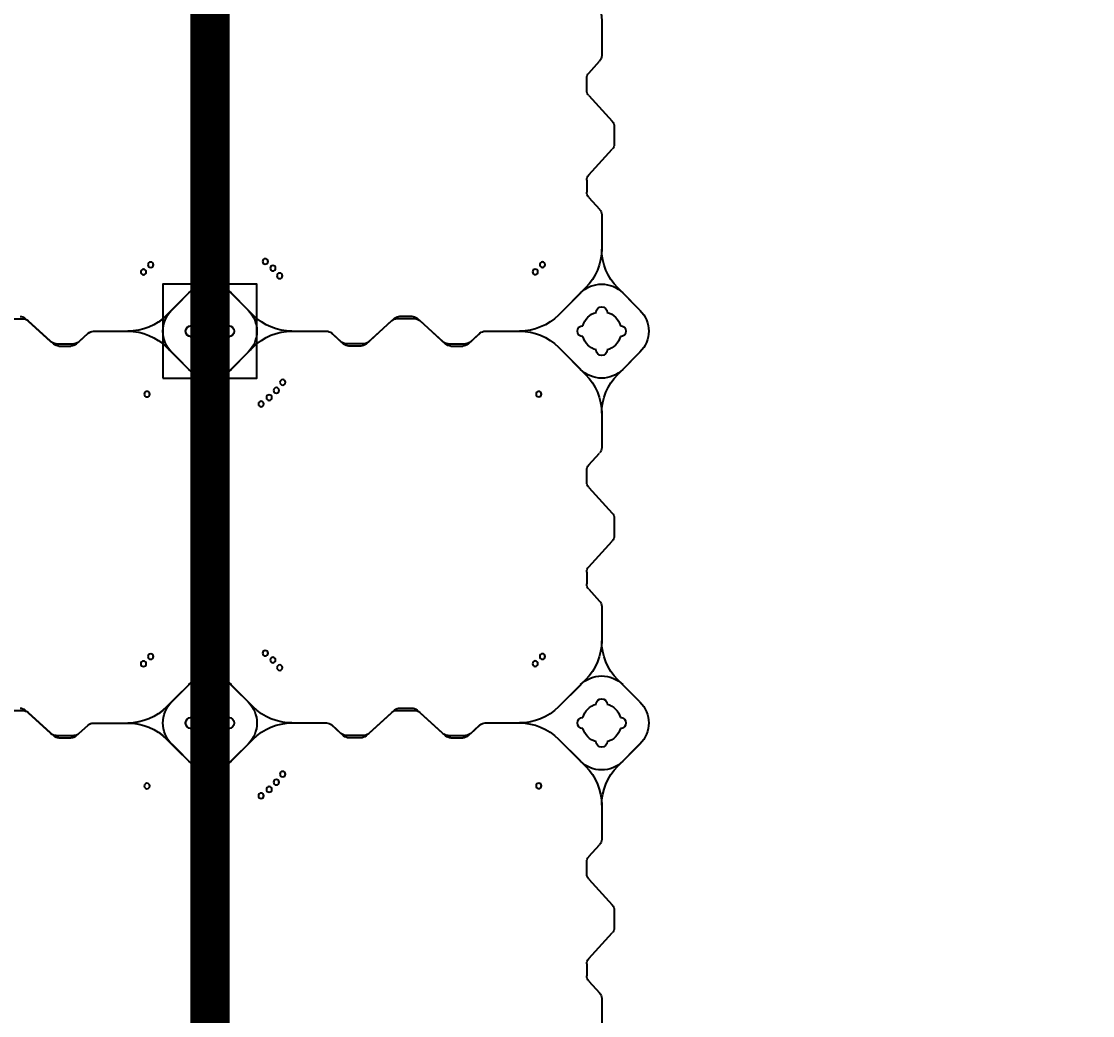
# Model space of a CAD drawing. Header units: millimetres. Extents: x -1612139 to -1260738, y 1141106 to 1536160.
# Drawn here: x -1323259 to -1321892, y 1256938 to 1258207 of the extents above; entities that cross this region are included whole.
import ezdxf

# ---------------------------------------------------------------- set-up
doc = ezdxf.new("R2010")
doc.units = ezdxf.units.MM
doc.header["$LTSCALE"] = 10
doc.layers.get('0').update_dxf_attribs({"linetype": 'CONTINUOUS'})
doc.layers.get('DEFPOINTS').update_dxf_attribs({"linetype": 'CONTINUOUS'})
doc.layers.add('W-FLOAT_BOWL浮筒', color=253, linetype='CONTINUOUS')
doc.styles.add('STANDARD_T3', font='simplex.shx', dxfattribs={"width": 0.7, "bigfont": 'gbcbig.shx'})
doc.dimstyles.new('W&&200', dxfattribs={"dimtxt": 700, "dimasz": 200, "dimexe": 500, "dimexo": 600, "dimgap": 200, "dimtad": 1, "dimdec": 0, "dimzin": 0, "dimdsep": 46, "dimtxsty": 'STANDARD_T3', "dimcen": 0.09, "dimclrd": 1, "dimclre": 1, "dimclrt": 7, "dimazin": 2, "dimtfac": 1, "dimtdec": 0, "dimtix": 1, "dimtmove": 2, "dimatfit": 3, "dimfxl": 100, "dimtolj": 1, "dimtzin": 0, "dimarcsym": 0})

# ---------------------------------------------------------------- blocks, each defined once
blk = doc.blocks.new('蓝色')
at = {"layer": 'W-FLOAT_BOWL浮筒', "color": 5}
for p, q in [((10006.3, -1148.4), (10006.3, -1104.2)), ((10006.3, -1148.2), (10006.3, -1104.2)), ((9989.9, -1170.3), (10003.7, -1155.1)), ((9992.9, -1166.8), (10003.7, -1154.9)), ((9990.3, -1195.8), (9990.3, -1173.5)), ((9987.3, -1192.3), (9987.3, -1177)), ((9989.9, -1199), (10019.7, -1231.8)), ((9992.9, -1202.5), (10022.7, -1235.3)), ((10022.3, -1260.8), (10022.3, -1238.5)), ((10025.3, -1257.3), (10025.3, -1242)), ((9989.9, -1300.3), (10019.7, -1267.5)), ((9992.9, -1296.8), (10022.7, -1264)), ((9987.3, -1307), (9987.3, -1322.3)), ((9990.3, -1303.5), (9990.3, -1325.8)), ((9989.9, -1329), (10003.7, -1344.2)), ((9992.9, -1332.5), (10003.7, -1344.4)), ((10006.3, -1394.9), (10006.3, -1350.9)), ((10006.3, -1394.9), (10006.3, -1351.1)), ((9951.1, -1479.1), (9985.8, -1444.4)), ((9957.5, -1472.8), (9985.8, -1444.5)), ((10061.6, -1479.1), (10026.8, -1444.4)), ((10055.2, -1472.8), (10026.8, -1444.5)), ((9979.5, -1450.8), (9951.2, -1479.1)), ((9957.5, -1472.7), (9979.4, -1450.8)), ((10033.2, -1450.8), (10055.2, -1472.7)), ((10033.2, -1450.8), (10061.5, -1479.1)), ((9803.5, -1486.2), (9770.7, -1516)), ((9807, -1483.2), (9774.2, -1513)), ((9810.2, -1483.6), (9832.5, -1483.6)), ((9813.7, -1480.6), (9829, -1480.6)), ((9835.7, -1483.2), (9850.9, -1497)), ((9839.2, -1486.2), (9851.1, -1497)), ((9857.6, -1499.6), (9901.6, -1499.6)), ((9857.8, -1499.6), (9901.6, -1499.6)), ((9745.2, -1515.6), (9767.5, -1515.6)), ((9985.8, -1554.9), (9951.1, -1520.1)), ((9979.5, -1548.4), (9951.2, -1520.1)), ((9979.4, -1548.4), (9957.5, -1526.5)), ((9957.5, -1526.5), (9985.8, -1554.8)), ((10026.8, -1554.9), (10061.6, -1520.1)), ((10055.2, -1526.5), (10026.8, -1554.8)), ((10033.2, -1548.4), (10061.5, -1520.1)), ((10055.2, -1526.5), (10033.2, -1548.4)), ((10006.3, -1648.4), (10006.3, -1604.2)), ((10006.3, -1648.2), (10006.3, -1604.2)), ((9989.9, -1670.3), (10003.7, -1655.1)), ((9992.9, -1666.8), (10003.7, -1654.9)), ((9987.3, -1692.3), (9987.3, -1677)), ((9990.3, -1695.8), (9990.3, -1673.5)), ((9989.9, -1699), (10019.7, -1731.8)), ((9992.9, -1702.5), (10022.7, -1735.3)), ((10022.3, -1760.8), (10022.3, -1738.5)), ((10025.3, -1757.3), (10025.3, -1742)), ((9989.9, -1800.3), (10019.7, -1767.5)), ((9992.9, -1796.8), (10022.7, -1764)), ((9990.3, -1803.5), (9990.3, -1825.8)), ((9987.3, -1807), (9987.3, -1822.3)), ((9989.9, -1829), (10003.7, -1844.2)), ((9992.9, -1832.5), (10003.7, -1844.4)), ((10006.3, -1894.9), (10006.3, -1850.9)), ((10006.3, -1894.9), (10006.3, -1851.1)), ((9951.1, -1979.1), (9985.8, -1944.4)), ((9979.5, -1950.8), (9951.2, -1979.1)), ((9957.5, -1972.8), (9985.8, -1944.5)), ((9957.5, -1972.7), (9979.4, -1950.8)), ((10061.6, -1979.1), (10026.8, -1944.4)), ((10055.2, -1972.8), (10026.8, -1944.5)), ((10033.2, -1950.8), (10055.2, -1972.7)), ((10033.2, -1950.8), (10061.5, -1979.1)), ((9813.7, -1980.6), (9829, -1980.6)), ((9803.5, -1986.2), (9770.7, -2016)), ((9807, -1983.2), (9774.2, -2013)), ((9810.2, -1983.6), (9832.5, -1983.6)), ((9835.7, -1983.2), (9850.9, -1997)), ((9839.2, -1986.2), (9851.1, -1997)), ((9857.6, -1999.6), (9901.6, -1999.6)), ((9857.8, -1999.6), (9901.6, -1999.6)), ((9745.2, -2015.6), (9767.5, -2015.6)), ((9985.8, -2054.9), (9951.1, -2020.1)), ((9979.5, -2048.4), (9951.2, -2020.1)), ((10026.8, -2054.9), (10061.6, -2020.1)), ((10033.2, -2048.4), (10061.5, -2020.1)), ((9979.4, -2048.4), (9957.5, -2026.5)), ((9957.5, -2026.5), (9985.8, -2054.8)), ((10055.2, -2026.5), (10026.8, -2054.8)), ((10055.2, -2026.5), (10033.2, -2048.4)), ((10006.3, -2148.4), (10006.3, -2104.2)), ((10006.3, -2148.2), (10006.3, -2104.2)), ((9989.9, -2170.3), (10003.7, -2155.1)), ((9992.9, -2166.8), (10003.7, -2154.9)), ((9990.3, -2195.8), (9990.3, -2173.5)), ((9987.3, -2192.3), (9987.3, -2177)), ((9989.9, -2199), (10019.7, -2231.8)), ((9992.9, -2202.5), (10022.7, -2235.3)), ((10022.3, -2260.8), (10022.3, -2238.5)), ((10025.3, -2257.3), (10025.3, -2242)), ((9989.9, -2300.3), (10019.7, -2267.5)), ((9992.9, -2296.8), (10022.7, -2264)), ((9987.3, -2307), (9987.3, -2322.3)), ((9990.3, -2303.5), (9990.3, -2325.8)), ((9989.9, -2329), (10003.7, -2344.2)), ((9992.9, -2332.5), (10003.7, -2344.4)), ((10006.3, -2394.9), (10006.3, -2350.9)), ((10006.3, -2394.9), (10006.3, -2351.1))]:
    blk.add_line(p, q, dxfattribs=at)
for centre in [(9926, -1419.3), (9921.6, -1575.2), (9930.8, -1584.4), (9926, -1919.3), (9921.6, -2075.2), (9930.8, -2084.4)]:
    blk.add_circle(centre, 3.5, dxfattribs=at)
for centre, radius, start, end in [((9996.3, -1148.2), 10, 317.7263, 0), ((9996.3, -1148.4), 10, 317.7263, 0), ((9997.3, -1177), 10, 137.7263, 180), ((10000.3, -1173.5), 10, 137.7263, 180), ((9997.3, -1192.3), 10, 180, 222.2737), ((10000.3, -1195.8), 10, 180, 222.2737), ((10012.3, -1238.5), 10, 0, 42.2737), ((10015.3, -1242), 10, 0, 42.2737), ((10015.3, -1257.3), 10, 317.7263, 0), ((10012.3, -1260.8), 10, 317.7263, 0), ((10000.3, -1303.5), 10, 137.7263, 180), ((9997.3, -1307), 10, 137.7263, 180), ((9997.3, -1322.3), 10, 180, 222.2737), ((10000.3, -1325.8), 10, 180, 222.2737), ((9996.3, -1350.9), 10, 0, 42.2737), ((9996.3, -1351.1), 10, 0, 42.2737), ((9936.3, -1394.9), 70, 315, 0), ((9936.3, -1395), 70, 315, 0), ((10076.3, -1394.9), 70, 180, 225), ((10076.3, -1395), 70, 180, 225), ((10006.3, -1477.7), 38, 45, 135), ((10006.4, -1477.7), 38, 45, 135), ((9984.4, -1499.6), 38, 135, 225), ((9984.4, -1499.7), 38, 135, 225), ((10006.3, -1499.6), 25, 106.2602, 163.7398), ((10006.3, -1499.6), 25, 106.2602, 163.7398), ((10006.3, -1499.6), 25, 106.2602, 163.7398), ((10006.3, -1499.6), 25, 106.2602, 163.7398), ((10006.3, -1475.6), 7, 0, 180), ((10006.3, -1475.6), 7, 0, 180), ((10006.3, -1475.6), 7, 0, 180), ((10006.3, -1475.6), 7, 0, 180), ((10006.3, -1499.6), 25, 16.2602, 73.7398), ((10006.3, -1499.6), 25, 16.2602, 73.7398), ((10006.3, -1499.6), 25, 16.2602, 73.7398), ((10006.3, -1499.6), 25, 16.2602, 73.7398), ((10028.3, -1499.6), 38, 315, 45), ((10028.3, -1499.7), 38, 315, 45), ((9810.2, -1493.6), 10, 90, 132.2737), ((9813.7, -1490.6), 10, 90, 132.2737), ((9829, -1490.6), 10, 47.7263, 90), ((9832.5, -1493.6), 10, 47.7263, 90), ((9901.6, -1429.6), 70, 270, 315), ((9901.7, -1429.6), 70, 270, 315), ((9857.6, -1489.6), 10, 227.7263, 270), ((9857.8, -1489.6), 10, 227.7263, 270), ((9901.6, -1569.6), 70, 45, 90), ((9901.7, -1569.6), 70, 45, 90), ((9982.3, -1499.6), 7, 90, 270), ((9982.3, -1499.6), 7, 90, 270), ((9982.3, -1499.6), 7, 90, 270), ((9982.3, -1499.6), 7, 90, 270), ((10030.3, -1499.6), 7, 270, 90), ((10030.3, -1499.6), 7, 270, 90), ((10030.3, -1499.6), 7, 270, 90), ((10030.3, -1499.6), 7, 270, 90), ((9764, -1508.6), 10, 270, 312.2737), ((9767.5, -1505.6), 10, 270, 312.2737), ((10006.3, -1499.6), 25, 196.2602, 253.7398), ((10006.3, -1499.6), 25, 196.2602, 253.7398), ((10006.3, -1499.6), 25, 196.2602, 253.7398), ((10006.3, -1499.6), 25, 196.2602, 253.7398), ((10006.3, -1499.6), 25, 286.2602, 343.7398), ((10006.3, -1499.6), 25, 286.2602, 343.7398), ((10006.3, -1499.6), 25, 286.2602, 343.7398), ((10006.3, -1499.6), 25, 286.2602, 343.7398), ((10006.3, -1523.6), 7, 180, 0), ((10006.3, -1523.6), 7, 180, 0), ((10006.3, -1523.6), 7, 180, 0), ((10006.3, -1523.6), 7, 180, 0), ((10006.3, -1521.6), 38, 225, 315), ((10006.4, -1521.6), 38, 225, 315), ((9936.3, -1604.3), 70, 0, 45), ((9936.3, -1604.3), 70, 0, 45), ((10076.3, -1604.3), 70, 135, 180), ((10076.3, -1604.3), 70, 135, 180), ((9996.3, -1648.2), 10, 317.7263, 0), ((9996.3, -1648.4), 10, 317.7263, 0), ((10000.3, -1673.5), 10, 137.7263, 180), ((9997.3, -1677), 10, 137.7263, 180), ((9997.3, -1692.3), 10, 180, 222.2737), ((10000.3, -1695.8), 10, 180, 222.2737), ((10012.3, -1738.5), 10, 0, 42.2737), ((10015.3, -1742), 10, 0, 42.2737), ((10012.3, -1760.8), 10, 317.7263, 0), ((10015.3, -1757.3), 10, 317.7263, 0), ((9997.3, -1807), 10, 137.7263, 180), ((10000.3, -1803.5), 10, 137.7263, 180), ((9997.3, -1822.3), 10, 180, 222.2737), ((10000.3, -1825.8), 10, 180, 222.2737), ((9996.3, -1850.9), 10, 0, 42.2737), ((9996.3, -1851.1), 10, 0, 42.2737), ((9936.3, -1894.9), 70, 315, 0), ((9936.3, -1895), 70, 315, 0), ((10076.3, -1894.9), 70, 180, 225), ((10076.3, -1895), 70, 180, 225), ((10006.3, -1977.7), 38, 45, 135), ((10006.4, -1977.7), 38, 45, 135), ((10006.3, -1975.6), 7, 0, 180), ((10006.3, -1975.6), 7, 0, 180), ((10006.3, -1975.6), 7, 0, 180), ((10006.3, -1975.6), 7, 0, 180), ((9813.7, -1990.6), 10, 90, 132.2737), ((9829, -1990.6), 10, 47.7263, 90), ((9901.6, -1929.6), 70, 270, 315), ((9901.7, -1929.6), 70, 270, 315), ((9984.4, -1999.6), 38, 135, 225), ((9984.4, -1999.7), 38, 135, 225), ((10006.3, -1999.6), 25, 106.2602, 163.7398), ((10006.3, -1999.6), 25, 106.2602, 163.7398), ((10006.3, -1999.6), 25, 106.2602, 163.7398), ((10006.3, -1999.6), 25, 106.2602, 163.7398), ((10006.3, -1999.6), 25, 16.2602, 73.7398), ((10006.3, -1999.6), 25, 16.2602, 73.7398), ((10006.3, -1999.6), 25, 16.2602, 73.7398), ((10006.3, -1999.6), 25, 16.2602, 73.7398), ((10028.3, -1999.6), 38, 315, 45), ((10028.3, -1999.7), 38, 315, 45), ((9810.2, -1993.6), 10, 90, 132.2737), ((9832.5, -1993.6), 10, 47.7263, 90), ((9982.3, -1999.6), 7, 90, 270), ((9982.3, -1999.6), 7, 90, 270), ((9982.3, -1999.6), 7, 90, 270), ((9982.3, -1999.6), 7, 90, 270), ((10030.3, -1999.6), 7, 270, 90), ((10030.3, -1999.6), 7, 270, 90), ((10030.3, -1999.6), 7, 270, 90), ((10030.3, -1999.6), 7, 270, 90), ((9857.6, -1989.6), 10, 227.7263, 270), ((9857.8, -1989.6), 10, 227.7263, 270), ((9901.6, -2069.6), 70, 45, 90), ((9901.7, -2069.6), 70, 45, 90), ((10006.3, -1999.6), 25, 196.2602, 253.7398), ((10006.3, -1999.6), 25, 196.2602, 253.7398), ((10006.3, -1999.6), 25, 196.2602, 253.7398), ((10006.3, -1999.6), 25, 196.2602, 253.7398), ((10006.3, -1999.6), 25, 286.2602, 343.7398), ((10006.3, -1999.6), 25, 286.2602, 343.7398), ((10006.3, -1999.6), 25, 286.2602, 343.7398), ((10006.3, -1999.6), 25, 286.2602, 343.7398), ((9764, -2008.6), 10, 270, 312.2737), ((9767.5, -2005.6), 10, 270, 312.2737), ((10006.3, -2023.6), 7, 180, 0), ((10006.3, -2023.6), 7, 180, 0), ((10006.3, -2023.6), 7, 180, 0), ((10006.3, -2023.6), 7, 180, 0), ((10006.3, -2021.6), 38, 225, 315), ((10006.4, -2021.6), 38, 225, 315), ((9936.3, -2104.3), 70, 0, 45), ((9936.3, -2104.3), 70, 0, 45), ((10076.3, -2104.3), 70, 135, 180), ((10076.3, -2104.3), 70, 135, 180), ((9996.3, -2148.2), 10, 317.7263, 0), ((9996.3, -2148.4), 10, 317.7263, 0), ((9997.3, -2177), 10, 137.7263, 180), ((10000.3, -2173.5), 10, 137.7263, 180), ((9997.3, -2192.3), 10, 180, 222.2737), ((10000.3, -2195.8), 10, 180, 222.2737), ((10012.3, -2238.5), 10, 0, 42.2737), ((10015.3, -2242), 10, 0, 42.2737), ((10012.3, -2260.8), 10, 317.7263, 0), ((10015.3, -2257.3), 10, 317.7263, 0), ((10000.3, -2303.5), 10, 137.7263, 180), ((9997.3, -2307), 10, 137.7263, 180), ((9997.3, -2322.3), 10, 180, 222.2737), ((10000.3, -2325.8), 10, 180, 222.2737), ((9996.3, -2350.9), 10, 0, 42.2737), ((9996.3, -2351.1), 10, 0, 42.2737), ((9936.3, -2394.9), 70, 315, 0), ((10076.3, -2394.9), 70, 180, 225)]:
    blk.add_arc(centre, radius, start, end, dxfattribs=at)
blk = doc.blocks.new('橙色')
at = {"layer": 'W-FLOAT_BOWL浮筒', "color": 30}
for p, q in [((10500, -648.5), (10500, -604.6)), ((11000, -648.7), (11000, -604.6)), ((10486.6, -667.1), (10497.4, -655.3)), ((10983.6, -670.6), (10997.4, -655.5)), ((10484, -696.1), (10484, -673.9)), ((10981, -692.6), (10981, -677.4)), ((10486.6, -702.9), (10516.4, -735.6)), ((10983.6, -699.4), (11013.4, -732.1)), ((10519, -757.6), (10519, -742.4)), ((11016, -761.1), (11016, -738.9)), ((10486.6, -797.1), (10516.4, -764.4)), ((10983.6, -800.6), (11013.4, -767.9)), ((10484, -803.9), (10484, -826.1)), ((10981, -807.4), (10981, -822.6)), ((10486.6, -832.9), (10497.4, -844.7)), ((10983.6, -829.4), (10997.4, -844.5)), ((10500, -895.3), (10500, -851.5)), ((11000, -895.3), (11000, -851.3)), ((10451.2, -973.2), (10479.5, -944.8)), ((10451.2, -973.1), (10473.1, -951.2)), ((10555.2, -979.5), (10520.5, -944.8)), ((10526.8, -951.2), (10555.2, -979.5)), ((10944.8, -979.5), (10979.5, -944.8)), ((10973.2, -951.2), (10944.8, -979.5)), ((11048.8, -973.2), (11020.5, -944.8)), ((11026.9, -951.2), (11048.8, -973.1)), ((10670.6, -983.6), (10655.5, -997.4)), ((10696.1, -984), (10673.9, -984)), ((10692.6, -981), (10677.4, -981)), ((10699.4, -983.6), (10732.1, -1013.4)), ((10800.6, -983.6), (10767.9, -1013.4)), ((10803.9, -984), (10826.1, -984)), ((10807.4, -981), (10822.6, -981)), ((10829.4, -983.6), (10844.5, -997.4)), ((10667.1, -986.6), (10655.3, -997.4)), ((10702.9, -986.6), (10735.6, -1016.4)), ((10797.1, -986.6), (10764.4, -1016.4)), ((10832.9, -986.6), (10844.7, -997.4)), ((10604.6, -1000), (10648.7, -1000)), ((10604.6, -1000), (10648.5, -1000)), ((10851.3, -1000), (10895.3, -1000)), ((10851.5, -1000), (10895.3, -1000)), ((10520.5, -1055.2), (10555.2, -1020.5)), ((10526.8, -1048.8), (10555.2, -1020.5)), ((10738.9, -1016), (10761.1, -1016)), ((10742.4, -1019), (10757.6, -1019)), ((10973.2, -1048.8), (10944.8, -1020.5)), ((10979.5, -1055.2), (10944.8, -1020.5)), ((10451.2, -1026.8), (10479.5, -1055.2)), ((10473.1, -1048.8), (10451.2, -1026.9)), ((11048.8, -1026.8), (11020.5, -1055.2)), ((11048.8, -1026.9), (11026.9, -1048.8)), ((10500, -1148.5), (10500, -1104.6)), ((11000, -1148.7), (11000, -1104.6)), ((10486.6, -1167.1), (10497.4, -1155.3)), ((10983.6, -1170.6), (10997.4, -1155.5)), ((10484, -1196.1), (10484, -1173.9)), ((10981, -1192.6), (10981, -1177.4)), ((10486.6, -1202.9), (10516.4, -1235.6)), ((10983.6, -1199.4), (11013.4, -1232.1)), ((10519, -1257.6), (10519, -1242.4)), ((11016, -1261.1), (11016, -1238.9)), ((10486.6, -1297.1), (10516.4, -1264.4)), ((10983.6, -1300.6), (11013.4, -1267.9)), ((10484, -1303.9), (10484, -1326.1)), ((10981, -1307.4), (10981, -1322.6)), ((10486.6, -1332.9), (10497.4, -1344.7)), ((10983.6, -1329.4), (10997.4, -1344.5)), ((10500, -1395.3), (10500, -1351.5)), ((11000, -1395.3), (11000, -1351.3)), ((10451.2, -1473.2), (10479.5, -1444.8)), ((10555.2, -1479.5), (10520.5, -1444.8)), ((10944.8, -1479.5), (10979.5, -1444.8)), ((11048.8, -1473.2), (11020.5, -1444.8)), ((10451.2, -1473.1), (10473.1, -1451.2)), ((10526.8, -1451.2), (10555.2, -1479.5)), ((10973.2, -1451.2), (10944.8, -1479.5)), ((11026.9, -1451.2), (11048.8, -1473.1)), ((10667.1, -1486.6), (10655.3, -1497.4)), ((10670.6, -1483.6), (10655.5, -1497.4)), ((10696.1, -1484), (10673.9, -1484)), ((10692.6, -1481), (10677.4, -1481)), ((10699.4, -1483.6), (10732.1, -1513.4)), ((10702.9, -1486.6), (10735.6, -1516.4)), ((10797.1, -1486.6), (10764.4, -1516.4)), ((10800.6, -1483.6), (10767.9, -1513.4)), ((10803.9, -1484), (10826.1, -1484)), ((10807.4, -1481), (10822.6, -1481)), ((10829.4, -1483.6), (10844.5, -1497.4)), ((10832.9, -1486.6), (10844.7, -1497.4)), ((10604.6, -1500), (10648.7, -1500)), ((10604.6, -1500), (10648.5, -1500)), ((10851.3, -1500), (10895.3, -1500)), ((10851.5, -1500), (10895.3, -1500)), ((10738.9, -1516), (10761.1, -1516)), ((10451.2, -1526.8), (10479.5, -1555.2)), ((10473.1, -1548.8), (10451.2, -1526.9)), ((10520.5, -1555.2), (10555.2, -1520.5)), ((10526.8, -1548.8), (10555.2, -1520.5)), ((10742.4, -1519), (10757.6, -1519)), ((10973.2, -1548.8), (10944.8, -1520.5)), ((10979.5, -1555.2), (10944.8, -1520.5)), ((11048.8, -1526.8), (11020.5, -1555.2)), ((11048.8, -1526.9), (11026.9, -1548.8)), ((10500, -1648.5), (10500, -1604.6)), ((11000, -1648.7), (11000, -1604.6)), ((10486.6, -1667.1), (10497.4, -1655.3)), ((10983.6, -1670.6), (10997.4, -1655.5)), ((10484, -1696.1), (10484, -1673.9)), ((10981, -1692.6), (10981, -1677.4)), ((10486.6, -1702.9), (10516.4, -1735.6)), ((10983.6, -1699.4), (11013.4, -1732.1)), ((10519, -1757.6), (10519, -1742.4)), ((11016, -1761.1), (11016, -1738.9)), ((10486.6, -1797.1), (10516.4, -1764.4)), ((10983.6, -1800.6), (11013.4, -1767.9)), ((10484, -1803.9), (10484, -1826.1)), ((10981, -1807.4), (10981, -1822.6)), ((10983.6, -1829.4), (10997.4, -1844.5)), ((10486.6, -1832.9), (10497.4, -1844.7)), ((10500, -1895.3), (10500, -1851.5)), ((11000, -1895.3), (11000, -1851.3))]:
    blk.add_line(p, q, dxfattribs=at)
for centre in [(10565.3, -907.1), (10575.6, -915.2), (10584.8, -924.4), (10919.7, -919.7), (10592.9, -934.7), (10580.3, -1080.3), (10589, -1070.6), (10915.2, -1075.6), (10570.6, -1089), (10924.4, -1084.8), (10565.3, -1407.1), (10575.6, -1415.2), (10584.8, -1424.4), (10919.7, -1419.7), (10592.9, -1434.7), (10589, -1570.6), (10915.2, -1575.6), (10570.6, -1589), (10580.3, -1580.3), (10924.4, -1584.8)]:
    blk.add_circle(centre, 3.5, dxfattribs=at)
for centre, radius, start, end in [((10490, -648.5), 10, 317.7263, 0), ((10990, -648.7), 10, 317.7263, 0), ((10494, -673.9), 10, 137.7263, 180), ((10991, -677.4), 10, 137.7263, 180), ((10494, -696.1), 10, 180, 222.2737), ((10991, -692.6), 10, 180, 222.2737), ((10509, -742.4), 10, 0, 42.2737), ((11006, -738.9), 10, 0, 42.2737), ((10509, -757.6), 10, 317.7263, 0), ((11006, -761.1), 10, 317.7263, 0), ((10494, -803.9), 10, 137.7263, 180), ((10991, -807.4), 10, 137.7263, 180), ((10494, -826.1), 10, 180, 222.2737), ((10991, -822.6), 10, 180, 222.2737), ((10490, -851.5), 10, 0, 42.2737), ((10990, -851.3), 10, 0, 42.2737), ((10430, -895.3), 70, 315, 0), ((10570, -895.3), 70, 180, 225), ((10930, -895.3), 70, 315, 0), ((11070, -895.3), 70, 180, 225), ((10500, -978), 38, 45, 135), ((11000, -978), 38, 45, 135), ((10500, -976), 7, 0, 180), ((10500, -976), 7, 0, 180), ((11000, -976), 7, 0, 180), ((11000, -976), 7, 0, 180), ((10478, -1000), 38, 135, 225), ((10478, -1000), 38, 135, 225), ((10500, -1000), 25, 106.2602, 163.7398), ((10500, -1000), 25, 106.2602, 163.7398), ((10500, -1000), 25, 16.2602, 73.7398), ((10500, -1000), 25, 16.2602, 73.7398), ((10604.7, -930), 70, 225, 270), ((10604.7, -930), 70, 225, 270), ((10673.9, -994), 10, 90, 132.2737), ((10677.4, -991), 10, 90, 132.2737), ((10692.6, -991), 10, 47.7263, 90), ((10696.1, -994), 10, 47.7263, 90), ((10803.9, -994), 10, 90, 132.2737), ((10807.4, -991), 10, 90, 132.2737), ((10822.6, -991), 10, 47.7263, 90), ((10826.1, -994), 10, 47.7263, 90), ((10895.3, -930), 70, 270, 315), ((10895.3, -930), 70, 270, 315), ((11000, -1000), 25, 106.2602, 163.7398), ((11000, -1000), 25, 106.2602, 163.7398), ((11000, -1000), 25, 16.2602, 73.7398), ((11000, -1000), 25, 16.2602, 73.7398), ((11022, -1000), 38, 315, 45), ((11022, -1000), 38, 315, 45), ((10476, -1000), 7, 90, 270), ((10476, -1000), 7, 90, 270), ((10524, -1000), 7, 270, 90), ((10524, -1000), 7, 270, 90), ((10648.5, -990), 10, 270, 312.2737), ((10648.7, -990), 10, 270, 312.2737), ((10851.3, -990), 10, 227.7263, 270), ((10851.5, -990), 10, 227.7263, 270), ((10976, -1000), 7, 90, 270), ((10976, -1000), 7, 90, 270), ((11024, -1000), 7, 270, 90), ((11024, -1000), 7, 270, 90), ((10500, -1000), 25, 196.2602, 253.7398), ((10500, -1000), 25, 196.2602, 253.7398), ((10500, -1000), 25, 286.2602, 343.7398), ((10500, -1000), 25, 286.2602, 343.7398), ((10604.7, -1070), 70, 90, 135), ((10604.7, -1070), 70, 90, 135), ((10895.3, -1070), 70, 45, 90), ((10895.3, -1070), 70, 45, 90), ((11000, -1000), 25, 196.2602, 253.7398), ((11000, -1000), 25, 196.2602, 253.7398), ((11000, -1000), 25, 286.2602, 343.7398), ((11000, -1000), 25, 286.2602, 343.7398), ((10500, -1024), 7, 180, 0), ((10500, -1024), 7, 180, 0), ((10738.9, -1006), 10, 227.7263, 270), ((10742.4, -1009), 10, 227.7263, 270), ((10757.6, -1009), 10, 270, 312.2737), ((10761.1, -1006), 10, 270, 312.2737), ((11000, -1024), 7, 180, 0), ((11000, -1024), 7, 180, 0), ((10500, -1022), 38, 225, 315), ((11000, -1022), 38, 225, 315), ((10430, -1104.7), 70, 0, 45), ((10570, -1104.7), 70, 135, 180), ((10930, -1104.7), 70, 0, 45), ((11070, -1104.7), 70, 135, 180), ((10490, -1148.5), 10, 317.7263, 0), ((10990, -1148.7), 10, 317.7263, 0), ((10494, -1173.9), 10, 137.7263, 180), ((10991, -1177.4), 10, 137.7263, 180), ((10494, -1196.1), 10, 180, 222.2737), ((10991, -1192.6), 10, 180, 222.2737), ((10509, -1242.4), 10, 0, 42.2737), ((11006, -1238.9), 10, 0, 42.2737), ((10509, -1257.6), 10, 317.7263, 0), ((11006, -1261.1), 10, 317.7263, 0), ((10494, -1303.9), 10, 137.7263, 180), ((10991, -1307.4), 10, 137.7263, 180), ((10494, -1326.1), 10, 180, 222.2737), ((10991, -1322.6), 10, 180, 222.2737), ((10490, -1351.5), 10, 0, 42.2737), ((10990, -1351.3), 10, 0, 42.2737), ((10430, -1395.3), 70, 315, 0), ((10570, -1395.3), 70, 180, 225), ((10930, -1395.3), 70, 315, 0), ((11070, -1395.3), 70, 180, 225), ((10500, -1478), 38, 45, 135), ((11000, -1478), 38, 45, 135), ((10478, -1500), 38, 135, 225), ((10478, -1500), 38, 135, 225), ((10500, -1500), 25, 106.2602, 163.7398), ((10500, -1500), 25, 106.2602, 163.7398), ((10500, -1476), 7, 0, 180), ((10500, -1476), 7, 0, 180), ((10500, -1500), 25, 16.2602, 73.7398), ((10500, -1500), 25, 16.2602, 73.7398), ((11000, -1500), 25, 106.2602, 163.7398), ((11000, -1500), 25, 106.2602, 163.7398), ((11000, -1476), 7, 0, 180), ((11000, -1476), 7, 0, 180), ((11000, -1500), 25, 16.2602, 73.7398), ((11000, -1500), 25, 16.2602, 73.7398), ((11022, -1500), 38, 315, 45), ((11022, -1500), 38, 315, 45), ((10604.7, -1430), 70, 225, 270), ((10604.7, -1430), 70, 225, 270), ((10673.9, -1494), 10, 90, 132.2737), ((10677.4, -1491), 10, 90, 132.2737), ((10692.6, -1491), 10, 47.7263, 90), ((10696.1, -1494), 10, 47.7263, 90), ((10803.9, -1494), 10, 90, 132.2737), ((10807.4, -1491), 10, 90, 132.2737), ((10822.6, -1491), 10, 47.7263, 90), ((10826.1, -1494), 10, 47.7263, 90), ((10895.3, -1430), 70, 270, 315), ((10895.3, -1430), 70, 270, 315), ((10476, -1500), 7, 90, 270), ((10476, -1500), 7, 90, 270), ((10524, -1500), 7, 270, 90), ((10524, -1500), 7, 270, 90), ((10604.7, -1570), 70, 90, 135), ((10604.7, -1570), 70, 90, 135), ((10648.5, -1490), 10, 270, 312.2737), ((10648.7, -1490), 10, 270, 312.2737), ((10851.3, -1490), 10, 227.7263, 270), ((10851.5, -1490), 10, 227.7263, 270), ((10895.3, -1570), 70, 45, 90), ((10895.3, -1570), 70, 45, 90), ((10976, -1500), 7, 90, 270), ((10976, -1500), 7, 90, 270), ((11024, -1500), 7, 270, 90), ((11024, -1500), 7, 270, 90), ((10500, -1500), 25, 196.2602, 253.7398), ((10500, -1500), 25, 196.2602, 253.7398), ((10500, -1500), 25, 286.2602, 343.7398), ((10500, -1500), 25, 286.2602, 343.7398), ((10738.9, -1506), 10, 227.7263, 270), ((10742.4, -1509), 10, 227.7263, 270), ((10757.6, -1509), 10, 270, 312.2737), ((10761.1, -1506), 10, 270, 312.2737), ((11000, -1500), 25, 196.2602, 253.7398), ((11000, -1500), 25, 196.2602, 253.7398), ((11000, -1500), 25, 286.2602, 343.7398), ((11000, -1500), 25, 286.2602, 343.7398), ((10500, -1524), 7, 180, 0), ((10500, -1524), 7, 180, 0), ((11000, -1524), 7, 180, 0), ((11000, -1524), 7, 180, 0), ((10500, -1522), 38, 225, 315), ((10430, -1604.7), 70, 0, 45), ((10570, -1604.7), 70, 135, 180), ((11000, -1522), 38, 225, 315), ((10930, -1604.7), 70, 0, 45), ((11070, -1604.7), 70, 135, 180), ((10490, -1648.5), 10, 317.7263, 0), ((10990, -1648.7), 10, 317.7263, 0), ((10494, -1673.9), 10, 137.7263, 180), ((10991, -1677.4), 10, 137.7263, 180), ((10991, -1692.6), 10, 180, 222.2737), ((10494, -1696.1), 10, 180, 222.2737), ((10509, -1742.4), 10, 0, 42.2737), ((11006, -1738.9), 10, 0, 42.2737), ((10509, -1757.6), 10, 317.7263, 0), ((11006, -1761.1), 10, 317.7263, 0), ((10494, -1803.9), 10, 137.7263, 180), ((10991, -1807.4), 10, 137.7263, 180), ((10494, -1826.1), 10, 180, 222.2737), ((10991, -1822.6), 10, 180, 222.2737), ((10490, -1851.5), 10, 0, 42.2737), ((10990, -1851.3), 10, 0, 42.2737), ((10570, -1895.3), 70, 180, 225), ((10930, -1895.3), 70, 315, 0)]:
    blk.add_arc(centre, radius, start, end, dxfattribs=at)
blk = doc.blocks.new('*D183')
at = {"color": 1, "lineweight": -2, "transparency": 16777216}
for p, q in [((-1333518.8, 1271320.9), (-1333518.8, 1271920.9)), ((-1311518.8, 1271320.9), (-1311518.8, 1271920.9)), ((-1333318.8, 1271420.9), (-1311718.8, 1271420.9))]:
    blk.add_line(p, q, dxfattribs=at)
at = {"color": 1, "transparency": 16777216}
for points in [[(-1333318.8, 1271454.3), (-1333318.8, 1271387.6), (-1333518.8, 1271420.9)], [(-1311718.8, 1271454.3), (-1311718.8, 1271387.6), (-1311518.8, 1271420.9)]]:
    blk.add_solid(points, dxfattribs=at)
at = {"layer": 'DEFPOINTS', "color": 0, "transparency": 16777216}
for p in [(-1311518.8, 1271420.9), (-1333518.8, 1256311.5), (-1311518.8, 1253811.5)]:
    blk.add_point(p, dxfattribs=at)
at = {"color": 7, "transparency": 16777216, "insert": (-1321828.2, 1271970.9), "char_height": 700, "attachment_point": 5, "style": 'STANDARD_T3'}
blk.add_mtext('\\A1;22000', dxfattribs=at)
blk = doc.blocks.new('LGZ')
at = {"color": 6}
blk.add_lwpolyline([(-60, -60), (60, -60), (60, 60), (-60, 60)], close=True, dxfattribs=at)

msp = doc.modelspace()

# ---------------------------------------------------------------- linework, layer by layer
at = {"color": 6, "const_width": 50}
msp.add_lwpolyline([(-1333018.8, 1255811.5), (-1324018.8, 1255811.5), (-1324018.8, 1267811.5), (-1323018.8, 1267811.5), (-1323018.8, 1255811.5), (-1313018.8, 1255811.5), (-1313018.8, 1267811.5), (-1312018.8, 1267811.5), (-1312018.8, 1253811.5)], dxfattribs=at)

# ---------------------------------------------------------------- block references
at = {"xscale": -1, "rotation": 180}
for name, p in [('橙色', (-1333518.8, 1256311.5)), ('蓝色', (-1333025.2, 1255811.8))]:
    msp.add_blockref(name, p, dxfattribs=at)
msp.add_blockref('LGZ', (-1323018.8, 1257811.5))

# ---------------------------------------------------------------- dimensions: what is measured, and where the dimension line sits
dim = msp.add_linear_dim(base=(-1311518.8, 1271420.9), p1=(-1333518.8, 1256311.5), p2=(-1311518.8, 1253811.5), dimstyle='W&&200', override={"dimfxlon": 1})
dim.commit()
dim.dimension.update_dxf_attribs({"geometry": '*D183', "text_midpoint": (-1321828.2, 1271970.9), "dimtype": 160})

doc.saveas('drawing.dxf')
